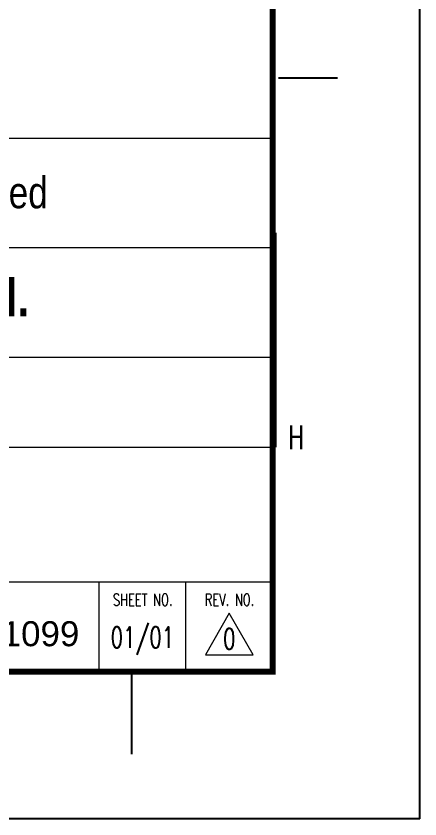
# Model space of a CAD drawing. Header units: millimetres. Extents: x 0 to 232280, y -26939 to 23794.
# Drawn here: x 140561 to 142501, y -26898 to -23044 of the extents above; entities that cross this region are included whole.
import ezdxf
from ezdxf.enums import TextEntityAlignment as Align

# ---------------------------------------------------------------- set-up
doc = ezdxf.new("R2010")
doc.units = ezdxf.units.MM
doc.header["$LTSCALE"] = 30
for name, color, linetype in [('BODER', 7, 'Continuous'), ('border', 130, 'Continuous'), ('CON-R', 1, 'Continuous'), ('FORM', 7, 'Continuous')]:
    doc.layers.add(name, color=color, linetype=linetype)
doc.styles.add('Arial', font='arial.ttf', dxfattribs={"height": 0.2})
doc.styles.add('Logo', font='ARIALNB.TTF', dxfattribs={"width": 0.8})
doc.styles.add('ROMANS', font='ROMANS.shx', dxfattribs={"width": 0.8})
doc.styles.add('USER1', font='swiss.ttf', dxfattribs={"width": 0.8, "height": 5})

# ---------------------------------------------------------------- blocks, each defined once
blk = doc.blocks.new('etc')
at = {"color": 3}
blk.add_ellipse((25.309, -6.183), major_axis=(0, 5.343), ratio=0.29564, dxfattribs=at)
at = {"color": 6, "style": 'USER1'}
for s, height, p in [('e', 6.247, (17.392, -8.679)), ('T', 4.704, (25.028, -8.679)), ('E', 4.704, (29.553, -8.679)), ('C', 4.704, (34.516, -8.679))]:
    blk.add_text(s, height=height, dxfattribs=at).set_placement(p)
at = {"color": 4, "style": 'USER1', "width": 0.8}
for s, height, p in [('e', 5.105, (42.224, -8.115)), ('TEC', 3.7814, (45.221, -8.147)), ('E&C', 3.7814, (55.009, -8.147)), ('Limited', 3.7814, (65.203, -8.147))]:
    blk.add_text(s, height=height, dxfattribs=at).set_placement(p)
blk = doc.blocks.new('TITLE')
at = {"color": 7}
for p, q in [((841, 0), (841, 594.854)), ((824.024, 88.945), (831.098, 88.945)), ((823.671, 70.335), (823.671, 44.638)), ((806.341, 17.683), (806.341, 7.78)), ((841, 0), (0, 0))]:
    blk.add_line(p, q, dxfattribs=at)
at = {"color": 7, "lineweight": 0}
for p, q in [((699.671, 44.638), (823.671, 44.638)), ((699.671, 44.638), (823.671, 44.638)), ((699.671, 44.638), (823.671, 44.638)), ((699.671, 28.465), (823.671, 28.465)), ((802.46, 17.683), (802.46, 28.465)), ((812.889, 17.683), (812.889, 28.465))]:
    blk.add_line(p, q, dxfattribs=at)
at = {"color": 7, "const_width": 0.707}
for points in [[(823.317, 17.329), (823.317, 577.171)], [(28.293, 17.683), (823.671, 17.683)]]:
    blk.add_lwpolyline(points, dxfattribs=at)
at = {"color": 7, "lineweight": 0}
blk.add_lwpolyline([(820.971, 19.678), (818.1, 24.701), (815.229, 19.678)], close=True, dxfattribs=at)
at = {"layer": 'border', "color": 7, "linetype": 'Continuous', "lineweight": 0}
for p, q in [((699.671, 81.726), (823.671, 81.726)), ((699.671, 68.573), (823.671, 68.573)), ((699.671, 55.42), (823.671, 55.42))]:
    blk.add_line(p, q, dxfattribs=at)
blk.add_blockref('etc', (717.479, 81.439))
at = {"color": 7, "style": 'ROMANS', "width": 0.7}
blk.add_text('H', height=2.829, dxfattribs=at).set_placement((826.146, 45.799), align=Align.MIDDLE)
at = {"color": 7, "lineweight": 0, "style": 'ROMANS', "width": 0.7}
for s, p in [('SHEET NO.', (807.704, 25.59)), ('REV. NO.', (818.132, 25.59))]:
    blk.add_text(s, height=1.4376, dxfattribs=at).set_placement(p, align=Align.CENTER)
at = {"layer": 'BODER', "color": 7, "style": 'ROMANS', "width": 0.7}
blk.add_text('01/01', height=2.5, dxfattribs=at).set_placement((807.672, 21.615), align=Align.MIDDLE)
blk = doc.blocks.new('JNKLOGO')
at = {"layer": 'FORM', "color": 1, "const_width": 20}
blk.add_lwpolyline([(5218.1, 519.6, 1), (5238.1, 519.6, 1)], format="xyb", close=True, dxfattribs=at)
blk.add_lwpolyline([(5288.1, 519.6), (5288.1, 419.6)], dxfattribs=at)
for points in [[(5188.1, 409.6), (5188.1, 404.6, 1), (5228.1, 404.6), (5228.1, 484.6)], [(5288.1, 437.1, 0.583333), (5228.1, 437.1, 0.583333)], [(5328.1, 469.6), (5313.1, 469.6, 1), (5313.1, 419.6), (5328.1, 419.6)]]:
    blk.add_lwpolyline(points, format="xyb", dxfattribs=at)
at = {"layer": 'FORM', "color": 1, "style": 'Logo'}
for s, height, p in [('JNK Heaters Co., Ltd.', 80, (5378.1, 409.6)), ('Heaters', 25, (5245, 375))]:
    blk.add_text(s, height=height, dxfattribs=at).set_placement(p)

msp = doc.modelspace()

# ---------------------------------------------------------------- block references
at = {"linetype": 'ByBlock', "xscale": 39.99999999599994, "yscale": 39.99999999599994, "zscale": 39.99999999599994}
msp.add_blockref('TITLE', (108860.97, -26898.29), dxfattribs=at)
at = {"layer": 'CON-R', "xscale": 2.242240000000164, "yscale": 2.242240000000164, "zscale": 2.242240000000164}
msp.add_blockref('JNKLOGO', (126464.38, -25404.26), dxfattribs=at)

# ---------------------------------------------------------------- texts
at = {"layer": 'BODER', "color": 7, "style": 'Arial'}
msp.add_text('VP-OL1-MP-608-H-6001/2A-1099', height=120, dxfattribs=at).set_placement((139602.25, -26069.03), align=Align.CENTER)
at = {"layer": 'BODER', "color": 7, "style": 'ROMANS', "width": 0.7}
msp.add_text('0', height=100, dxfattribs=at).set_placement((141584.97, -26033.69), align=Align.MIDDLE)

doc.saveas('drawing.dxf')
